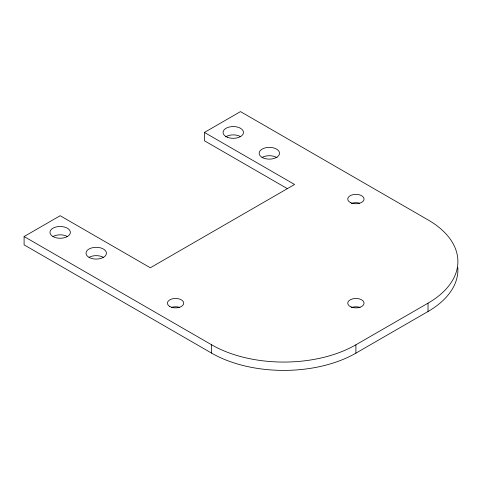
<?xml version="1.0" encoding="UTF-8"?>
<svg xmlns="http://www.w3.org/2000/svg" width="482" height="482" viewBox="0 0 482 482"><rect width="100%" height="100%" fill="white"/><g stroke="black" fill="none" stroke-linecap="round" stroke-linejoin="round"><path stroke-width="0.72" d="M457.834 267.757A102.003 58.894 0 0 1 428.022 311.499L355.897 353.143A102.003 58.894 0 0 1 211.634 353.143L24.1 244.868L24.1 236.542L60.166 215.719L150.324 267.775L294.586 184.486L204.422 132.43L204.422 140.762L287.447 188.697M204.422 132.43L240.488 111.607L428.022 219.882A102.003 58.894 0 0 1 428.022 303.172L428.022 311.499M24.1 236.542L211.634 344.811A102.003 58.894 0 0 0 355.897 344.811L428.022 303.172M355.897 344.811L355.897 353.143M211.634 344.811L211.634 353.143M171.49 307.42A8.158 4.712 0 0 1 179.653 307.42M351.324 307.594A8.158 4.712 0 0 1 360.09 307.456M351.39 203.458A8.158 4.712 0 0 1 359.536 203.175M52.954 236.542A10.2 5.886 0 0 0 70.017 233.903A10.2 5.886 0 0 0 57.527 226.685A10.2 5.886 0 0 0 52.954 236.542A10.2 5.886 0 0 1 67.378 236.542M89.013 257.364A10.2 5.886 0 0 0 106.082 254.719A10.2 5.886 0 0 0 93.586 247.507A10.2 5.886 0 0 0 89.013 257.364A10.2 5.886 0 0 1 103.443 257.364M225.564 136.9A10.2 5.886 0 0 1 240.608 136.665M262.039 157.469A10.2 5.886 0 0 1 277.078 157.747M169.803 306.498A8.158 4.712 0 0 0 183.455 304.389A8.158 4.712 0 0 0 173.46 298.617A8.158 4.712 0 0 0 169.803 306.498M351.107 306.986A8.158 4.712 0 0 0 364.012 303.654A8.158 4.712 0 0 0 352.565 298.87A8.158 4.712 0 0 0 351.107 306.986M350.486 202.591A8.158 4.712 0 0 0 363.892 200A8.158 4.712 0 0 0 353.306 194.589A8.158 4.712 0 0 0 350.486 202.591M227.287 137.201A10.2 5.886 0 0 0 243.422 133.038A10.2 5.886 0 0 0 229.113 127.055A10.2 5.886 0 0 0 227.287 137.201M262.877 157.807A10.2 5.886 0 0 0 279.403 154.204A10.2 5.886 0 0 0 265.739 147.745A10.2 5.886 0 0 0 262.877 157.807"/></g></svg>
